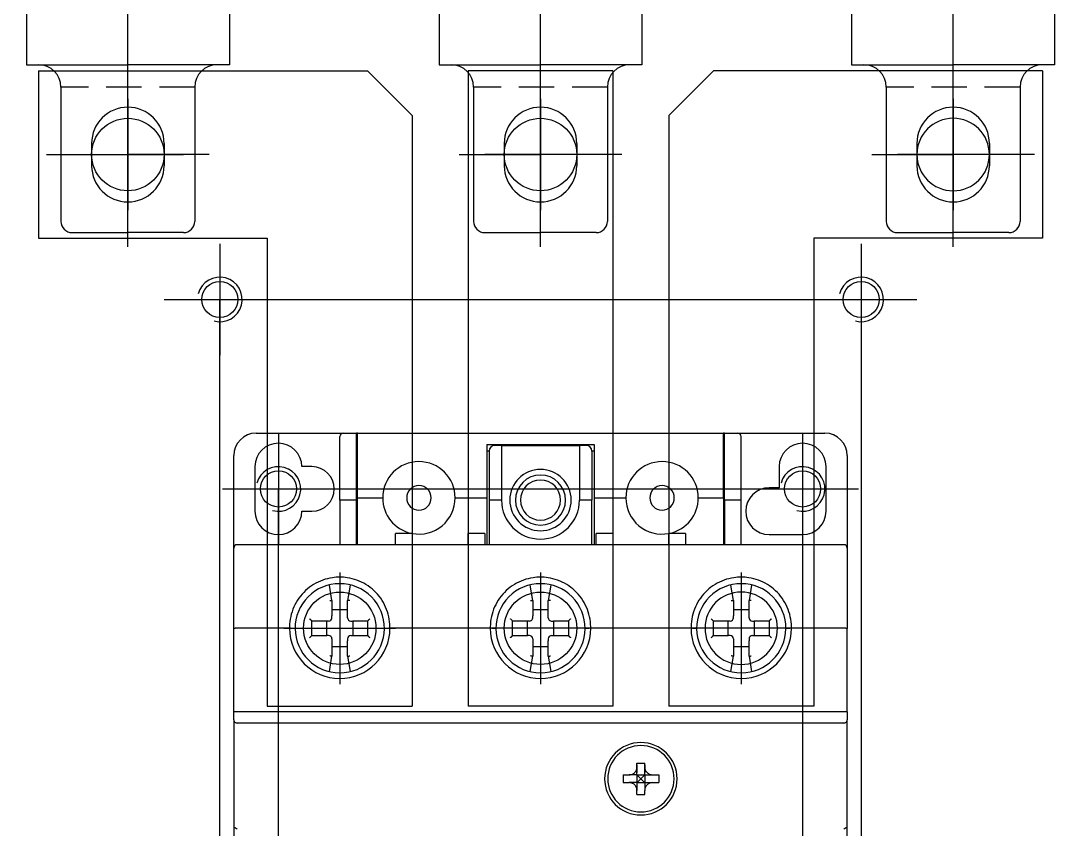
# Model space of a CAD drawing. Header units: millimetres. Extents: x 24815 to 37444, y -10619 to 6020.
# Drawn here: x 34766.6 to 34859.8, y 659.5 to 732 of the extents above; entities that cross this region are included whole.
import ezdxf

# ---------------------------------------------------------------- set-up
doc = ezdxf.new("R2010")
doc.units = ezdxf.units.MM
doc.linetypes.add('CENTER', pattern=[50.8, 31.75, -6.35, 6.35, -6.35])
doc.linetypes.add('HIDDEN2', pattern=[4.7625, 3.175, -1.5875])
for name, color, linetype in [('CEN', 1, 'CENTER'), ('CENTER', 1, 'CENTER'), ('THIN', 3, 'Continuous'), ('도면층1', 255, 'Continuous')]:
    doc.layers.add(name, color=color, linetype=linetype)

# ---------------------------------------------------------------- blocks, each defined once
blk = doc.blocks.new('A$C74057710')
at = {"color": 7, "linetype": 'Continuous'}
for p, q in [((-14.85, -26.6), (-14.15, -26.6)), ((-14.85, -26.95), (-14.85, -26.6)), ((-14.85, -26.75), (-14.85, -27.45)), ((-14.85, -27.65), (-14.85, -26.95)), ((-14.15, -26.95), (-14.15, -26.6)), ((-14.15, -26.75), (-14.15, -27.45)), ((-14.15, -27.65), (-14.15, -26.95)), ((-16.1, -27.65), (-15.55, -27.65)), ((-16.1, -27.65), (-16.1, -28.35)), ((-14.85, -27.65), (-15.55, -27.65)), ((-14.85, -27.65), (-14.15, -27.65)), ((-14.85, -27.65), (-14.85, -28.35)), ((-14.15, -27.65), (-13.45, -27.65)), ((-14.15, -27.65), (-14.15, -28.35)), ((-13.45, -27.65), (-12.9, -27.65)), ((-12.9, -27.65), (-12.9, -28.35)), ((-16.1, -28.35), (-15.55, -28.35)), ((-14.85, -28.35), (-15.55, -28.35)), ((-14.85, -28.35), (-14.15, -28.35)), ((-14.15, -28.35), (-13.45, -28.35)), ((-13.45, -28.35), (-12.9, -28.35)), ((-14.85, -29.4), (-14.85, -29.05)), ((-14.85, -29.4), (-14.15, -29.4)), ((-14.15, -29.4), (-14.15, -29.05))]:
    blk.add_line(p, q, dxfattribs=at)
for radius, start, end in [(3.25, 0, 180), (2.975, 0, 180), (3.25, 180, 0), (2.975, 180, 0)]:
    blk.add_arc((-14.5, -28), radius, start, end, dxfattribs=at)
for points, start_tangent, end_tangent in [([(-15.55, -27.65), (-15.39, -27.632), (-15.241, -27.581), (-15.11, -27.499), (-15.001, -27.39), (-14.919, -27.259), (-14.868, -27.11), (-14.85, -26.95)], (1, 0), (0, 1)), ([(-14.15, -26.95), (-14.132, -27.11), (-14.081, -27.259), (-13.999, -27.39), (-13.89, -27.499), (-13.759, -27.581), (-13.61, -27.632), (-13.45, -27.65)], (0, -1), (1, 0)), ([(-14.85, -27.65), (-14.736, -27.764), (-14.619, -27.881), (-14.5, -28)], (0.706299, -0.707914), (0.706287, -0.707925)), ([(-14.5, -28), (-14.381, -27.881), (-14.264, -27.764), (-14.15, -27.65)], (0.706287, 0.707925), (0.706299, 0.707913)), ([(-14.85, -29.05), (-14.868, -28.89), (-14.919, -28.741), (-15.001, -28.61), (-15.11, -28.501), (-15.241, -28.419), (-15.39, -28.368), (-15.55, -28.35)], (0, 1), (-1, 0)), ([(-14.5, -28), (-14.619, -28.119), (-14.736, -28.236), (-14.85, -28.35)], (-0.706287, -0.707925), (-0.706299, -0.707914)), ([(-13.45, -28.35), (-13.61, -28.368), (-13.759, -28.419), (-13.89, -28.501), (-13.999, -28.61), (-14.081, -28.741), (-14.132, -28.89), (-14.15, -29.05)], (-1, 0), (0, -1)), ([(4, -32.528), (3.99, -32.467), (3.96, -32.427), (3.911, -32.413), (3.848, -32.427), (3.776, -32.467), (3.7, -32.528)], (0, 1), (-0.732974, -0.680257))]:
    blk.add_spline(points, degree=3, dxfattribs=dict(at, start_tangent=start_tangent, end_tangent=end_tangent))
at = {"layer": '도면층1', "color": 7, "linetype": 'Continuous'}
for p, q in [((-49, 3), (-41.2, 3)), ((-41.2, 3), (-40, 3)), ((-40, -2.8), (-40, 3)), ((-39.9, 3), (-40, 3)), ((-39.9, 3), (-7.1, 3)), ((-39.9, -2.8), (-39.9, 3)), ((-7.1, -2.8), (-7.1, 3)), ((-7, 3), (-7.1, 3)), ((-7, -2.8), (-7, 3)), ((-7, 3), (-5.8, 3)), ((-5.8, 3), (2, 3)), ((-41.5, -3), (-41.5, 2.7)), ((-28.3, 2), (-28.3, -2.8)), ((-28.3, 2), (-27.6, 2)), ((-27.6, 2), (-27, 2)), ((-27, 1.9), (-27.6, 1.9)), ((-27, 2), (-20, 2)), ((-27, 1.9), (-27, -3)), ((-27, 1.9), (-20, 1.9)), ((-20, 2), (-19.4, 2)), ((-19.4, 1.9), (-20, 1.9)), ((-20, 1.9), (-20, -3)), ((-19.4, 2), (-18.7, 2)), ((-18.7, 2), (-18.7, -2.8)), ((-5.5, -3), (-5.5, 2.7)), ((-51, -7.3), (-51, 1)), ((-40, 1.4), (-39.9, 1.4)), ((-28.1, 1.4), (-28.3, 1.4)), ((-28.1, 1.4), (-28.1, -3)), ((-18.9, 1.4), (-18.9, -3)), ((-18.7, 1.4), (-18.9, 1.4)), ((-7.1, 1.4), (-7, 1.4)), ((4, 1), (4, -7.3)), ((-49.1, 0), (-49.1, -4)), ((-44, 0), (-44.9, 0)), ((-2.1, 0), (-2.1, -1.9)), ((2.1, -4), (2.1, 0)), ((-2.1, -1.9), (-3, -1.9)), ((-40, -3), (-41.5, -3)), ((-41.5, -3), (-41.5, -7)), ((-40, -3), (-40, -2.8)), ((-40, -7), (-40, -3)), ((-39.9, -2.8), (-37.65, -2.8)), ((-39.9, -3), (-39.9, -2.8)), ((-39.9, -7), (-39.9, -3)), ((-31.15, -2.8), (-28.3, -2.8)), ((-28.3, -2.8), (-28.3, -7)), ((-27, -3), (-28.1, -3)), ((-28.1, -3), (-28.1, -7)), ((-18.9, -3), (-20, -3)), ((-18.9, -7), (-18.9, -3)), ((-18.7, -2.8), (-15.85, -2.8)), ((-18.7, -2.8), (-18.7, -7)), ((-9.35, -2.8), (-7.1, -2.8)), ((-7.1, -2.8), (-7.1, -3)), ((-7.1, -3), (-7.1, -7)), ((-7, -3), (-7, -2.8)), ((-5.5, -3), (-7, -3)), ((-7, -3), (-7, -7)), ((-5.5, -7), (-5.5, -3)), ((-44.9, -4), (-44, -4)), ((-36.5, -7), (-36.5, -6)), ((-35, -6), (-36.5, -6)), ((-35, -6), (-35, -7)), ((-30, -7), (-30, -6)), ((-28.5, -6), (-30, -6)), ((-28.5, -6), (-28.5, -7)), ((-18.5, -7), (-18.5, -6)), ((-17, -6), (-18.5, -6)), ((-17, -6), (-17, -7)), ((-12, -7), (-12, -6)), ((-10.5, -6), (-12, -6)), ((-10.5, -6), (-10.5, -7)), ((-3, -6.1), (0, -6.1)), ((-51, -14.526), (-51, -7.3)), ((3.7, -7), (-50.7, -7)), ((4, -7.3), (4, -14.526)), ((4, -7.3), (4, -14.526)), ((-42.2, -12), (-42.431, -10.625)), ((-40.569, -10.625), (-40.8, -12)), ((-24.2, -12), (-24.431, -10.625)), ((-22.569, -10.625), (-22.8, -12)), ((-6.2, -12), (-6.431, -10.625)), ((-4.569, -10.625), (-4.8, -12)), ((-42.2, -12), (-42.2, -13.379)), ((-42.2, -12), (-42.2, -13.379)), ((-40.8, -13.379), (-40.8, -12)), ((-40.8, -13.379), (-40.8, -12)), ((-24.2, -12), (-24.2, -13.379)), ((-24.2, -12), (-24.2, -13.379)), ((-22.8, -13.379), (-22.8, -12)), ((-22.8, -13.379), (-22.8, -12)), ((-6.2, -12), (-6.2, -13.379)), ((-6.2, -12), (-6.2, -13.379)), ((-4.8, -13.379), (-4.8, -12)), ((-4.8, -13.379), (-4.8, -12)), ((-40.8, -12.85), (-42.2, -12.85)), ((-22.8, -12.85), (-24.2, -12.85)), ((-4.8, -12.85), (-6.2, -12.85)), ((-42.671, -13.85), (-44, -13.85)), ((-42.671, -13.85), (-44, -13.85)), ((-44, -15.15), (-44, -13.85)), ((-42.7, -13.85), (-42.7, -15.15)), ((-42.5, -13.85), (-42.671, -13.85)), ((-42.2, -13.55), (-42.2, -13.379)), ((-40.8, -13.55), (-40.8, -13.379)), ((-40.5, -13.85), (-40.329, -13.85)), ((-39, -13.85), (-40.329, -13.85)), ((-39, -13.85), (-40.329, -13.85)), ((-40.3, -15.15), (-40.3, -13.85)), ((-39, -13.85), (-39, -15.15)), ((-24.671, -13.85), (-26, -13.85)), ((-24.671, -13.85), (-26, -13.85)), ((-26, -15.15), (-26, -13.85)), ((-24.7, -13.85), (-24.7, -15.15)), ((-24.5, -13.85), (-24.671, -13.85)), ((-24.2, -13.55), (-24.2, -13.379)), ((-22.8, -13.55), (-22.8, -13.379)), ((-22.5, -13.85), (-22.329, -13.85)), ((-21, -13.85), (-22.329, -13.85)), ((-21, -13.85), (-22.329, -13.85)), ((-22.3, -15.15), (-22.3, -13.85)), ((-21, -13.85), (-21, -15.15)), ((-8, -15.15), (-8, -13.85)), ((-6.671, -13.85), (-8, -13.85)), ((-6.671, -13.85), (-8, -13.85)), ((-6.7, -13.85), (-6.7, -15.15)), ((-6.5, -13.85), (-6.671, -13.85)), ((-6.2, -13.55), (-6.2, -13.379)), ((-4.8, -13.55), (-4.8, -13.379)), ((-4.5, -13.85), (-4.329, -13.85)), ((-3, -13.85), (-4.329, -13.85)), ((-3, -13.85), (-4.329, -13.85)), ((-4.3, -15.15), (-4.3, -13.85)), ((-3, -13.85), (-3, -15.15)), ((-51, -22), (-51, -14.526)), ((-51, -22), (-51, -14.526)), ((-46, -14.5), (-50.7, -14.5)), ((-28, -14.5), (-37, -14.5)), ((-10, -14.5), (-19, -14.5)), ((3.7, -14.5), (-1, -14.5)), ((4, -22), (4, -14.526)), ((-44, -15.15), (-42.671, -15.15)), ((-44, -15.15), (-42.671, -15.15)), ((-42.5, -15.15), (-42.671, -15.15)), ((-42.2, -15.45), (-42.2, -15.621)), ((-42.2, -15.621), (-42.2, -17)), ((-42.2, -15.621), (-42.2, -17)), ((-40.8, -15.45), (-40.8, -15.621)), ((-40.8, -17), (-40.8, -15.621)), ((-40.8, -17), (-40.8, -15.621)), ((-40.5, -15.15), (-40.329, -15.15)), ((-40.329, -15.15), (-39, -15.15)), ((-40.329, -15.15), (-39, -15.15)), ((-26, -15.15), (-24.671, -15.15)), ((-26, -15.15), (-24.671, -15.15)), ((-24.5, -15.15), (-24.671, -15.15)), ((-24.2, -15.45), (-24.2, -15.621)), ((-24.2, -15.621), (-24.2, -17)), ((-24.2, -15.621), (-24.2, -17)), ((-22.8, -15.45), (-22.8, -15.621)), ((-22.8, -17), (-22.8, -15.621)), ((-22.8, -17), (-22.8, -15.621)), ((-22.5, -15.15), (-22.329, -15.15)), ((-22.329, -15.15), (-21, -15.15)), ((-22.329, -15.15), (-21, -15.15)), ((-8, -15.15), (-6.671, -15.15)), ((-8, -15.15), (-6.671, -15.15)), ((-6.5, -15.15), (-6.671, -15.15)), ((-6.2, -15.45), (-6.2, -15.621)), ((-6.2, -15.621), (-6.2, -17)), ((-6.2, -15.621), (-6.2, -17)), ((-4.8, -15.45), (-4.8, -15.621)), ((-4.8, -17), (-4.8, -15.621)), ((-4.8, -17), (-4.8, -15.621)), ((-4.5, -15.15), (-4.329, -15.15)), ((-4.329, -15.15), (-3, -15.15)), ((-4.329, -15.15), (-3, -15.15)), ((-42.2, -16.15), (-40.8, -16.15)), ((-24.2, -16.15), (-22.8, -16.15)), ((-6.2, -16.15), (-4.8, -16.15)), ((-42.432, -18.376), (-42.2, -17)), ((-40.8, -17), (-40.569, -18.376)), ((-24.432, -18.376), (-24.2, -17)), ((-22.8, -17), (-22.569, -18.376)), ((-6.432, -18.376), (-6.2, -17)), ((-4.8, -17), (-4.569, -18.376)), ((4, -22), (-51, -22)), ((-51, -22.7), (-51, -22)), ((4, -22), (4, -22.7)), ((-51, -22.7), (-51, -36.326)), ((3.7, -23), (-50.7, -23)), ((4, -36.326), (4, -22.7)), ((-14.85, -26.6), (-14.15, -26.6)), ((-14.85, -26.95), (-14.85, -26.6)), ((-14.85, -27.65), (-14.85, -26.95)), ((-14.15, -26.95), (-14.15, -26.6)), ((-14.15, -27.65), (-14.15, -26.95)), ((-16.1, -27.65), (-16.1, -28.35)), ((-16.1, -27.65), (-15.55, -27.65)), ((-14.85, -27.65), (-15.55, -27.65)), ((-14.85, -27.65), (-14.15, -27.65)), ((-14.85, -27.65), (-14.85, -28.35)), ((-14.15, -27.65), (-14.15, -28.35)), ((-14.15, -27.65), (-13.45, -27.65)), ((-13.45, -27.65), (-12.9, -27.65)), ((-12.9, -27.65), (-12.9, -28.35)), ((-16.1, -28.35), (-15.55, -28.35)), ((-14.85, -28.35), (-15.55, -28.35)), ((-14.85, -28.35), (-14.15, -28.35)), ((-14.85, -28.35), (-14.85, -29.05)), ((-14.15, -28.35), (-13.45, -28.35)), ((-14.15, -28.35), (-14.15, -29.05)), ((-13.45, -28.35), (-12.9, -28.35)), ((-14.85, -29.4), (-14.85, -29.05)), ((-14.85, -29.4), (-14.15, -29.4)), ((-14.15, -29.4), (-14.15, -29.05))]:
    blk.add_line(p, q, dxfattribs=at)
for centre, radius, start, end in [((-49, 1), 2, 90, 180), ((-41.2, 2.7), 0.3, 90, 180), ((-5.8, 2.7), 0.3, 0, 90), ((2, 1), 2, 0, 90), ((-47, 0), 2.1, 0, 180), ((-27.6, 1.4), 0.5, 90, 180), ((-19.4, 1.4), 0.5, 0, 90), ((0, 0), 2.1, 0, 180), ((-44, -2), 2, 270, 90), ((-34.4, -2.8), 3.25, 0, 180), ((-12.6, -2.8), 3.25, 0, 180), ((-23.5, -3), 2.75, 0, 180), ((-23.5, -3), 2.25, 0, 180), ((-34.4, -2.8), 1.1, 0, 180), ((-23.5, -3), 1.8, 0, 180), ((-12.6, -2.8), 1.1, 0, 180), ((-3, -4), 2.1, 90, 270), ((-34.4, -2.8), 3.25, 180, 257.14286), ((-34.4, -2.8), 1.1, 180, 0), ((-34.4, -2.8), 3.25, 259.35773, 0), ((-23.5, -3), 3.5, 180, 0), ((-23.5, -3), 2.75, 180, 0), ((-23.5, -3), 2.25, 180, 0), ((-23.5, -3), 1.8, 180, 0), ((-12.6, -2.8), 3.25, 180, 280.64227), ((-12.6, -2.8), 1.1, 180, 0), ((-12.6, -2.8), 3.25, 282.85714, 0), ((-47, -4), 2.1, 180, 0), ((0, -4), 2.1, 270, 0), ((-34.4, -2.8), 3.25, 257.14286, 259.35773), ((-12.6, -2.8), 3.25, 280.64227, 282.85714), ((-50.7, -7.3), 0.3, 90, 180), ((3.7, -7.3), 0.3, 0, 90), ((-41.5, -14.5), 4, 90, 180.55823), ((-41.5, -14.5), 4, 359.44278, 90), ((-23.5, -14.5), 4, 90, 180.55823), ((-23.5, -14.5), 4, 359.44278, 90), ((-5.5, -14.5), 4, 90, 180.55823), ((-5.5, -14.5), 4, 359.44278, 90), ((-42.5, -13.55), 0.3, 270, 0), ((-42.5, -13.55), 0.3, 270, 0), ((-40.5, -13.55), 0.3, 180, 270), ((-40.5, -13.55), 0.3, 180, 270), ((-24.5, -13.55), 0.3, 270, 0), ((-24.5, -13.55), 0.3, 270, 0), ((-22.5, -13.55), 0.3, 180, 270), ((-22.5, -13.55), 0.3, 180, 270), ((-6.5, -13.55), 0.3, 270, 0), ((-6.5, -13.55), 0.3, 270, 0), ((-4.5, -13.55), 0.3, 180, 270), ((-4.5, -13.55), 0.3, 180, 270), ((-41.5, -14.5), 4.5, 180, 0), ((-41.5, -14.5), 4, 180.55823, 270), ((-41.5, -14.5), 4, 270, 359.44278), ((-23.5, -14.5), 4.5, 180, 0), ((-23.5, -14.5), 4, 180.55823, 270), ((-23.5, -14.5), 4, 270, 359.44278), ((-5.5, -14.5), 4.5, 180, 0), ((-5.5, -14.5), 4, 180.55823, 270), ((-5.5, -14.5), 4, 270, 359.44278), ((-42.5, -15.45), 0.3, 0, 90), ((-42.5, -15.45), 0.3, 0, 90), ((-40.5, -15.45), 0.3, 90, 180), ((-40.5, -15.45), 0.3, 90, 180), ((-24.5, -15.45), 0.3, 0, 90), ((-24.5, -15.45), 0.3, 0, 90), ((-22.5, -15.45), 0.3, 90, 180), ((-22.5, -15.45), 0.3, 90, 180), ((-6.5, -15.45), 0.3, 0, 90), ((-6.5, -15.45), 0.3, 0, 90), ((-4.5, -15.45), 0.3, 90, 180), ((-4.5, -15.45), 0.3, 90, 180)]:
    blk.add_arc(centre, radius, start, end, dxfattribs=at)
for points, start_tangent, end_tangent in [([(-41.5, -9.913), (-42.165, -9.963), (-43.027, -10.18), (-43.843, -10.571), (-44.568, -11.121), (-45.165, -11.802), (-45.613, -12.588), (-45.897, -13.455), (-46, -14.363), (-45.999, -14.5)], (-1, -0.000064), (0.019331, -0.999813)), ([(-37.001, -14.5), (-37, -14.369), (-37.102, -13.461), (-37.384, -12.595), (-37.83, -11.809), (-38.424, -11.128), (-39.147, -10.577), (-39.961, -10.184), (-40.821, -9.965), (-41.5, -9.913)], (0.019325, 0.999813), (-1, -0.000013)), ([(-23.5, -9.913), (-24.165, -9.963), (-25.027, -10.18), (-25.843, -10.571), (-26.568, -11.121), (-27.165, -11.802), (-27.613, -12.588), (-27.897, -13.455), (-28, -14.363), (-27.999, -14.5)], (-1, -0.000064), (0.019331, -0.999813)), ([(-19.001, -14.5), (-19, -14.369), (-19.102, -13.461), (-19.384, -12.595), (-19.83, -11.809), (-20.424, -11.128), (-21.147, -10.577), (-21.961, -10.184), (-22.821, -9.965), (-23.5, -9.913)], (0.019325, 0.999813), (-1, -0.000013)), ([(-5.5, -9.913), (-6.165, -9.963), (-7.027, -10.18), (-7.843, -10.571), (-8.568, -11.121), (-9.165, -11.802), (-9.613, -12.588), (-9.897, -13.455), (-10, -14.363), (-9.999, -14.5)], (-1, -0.000064), (0.019331, -0.999813)), ([(-1.001, -14.5), (-1, -14.369), (-1.102, -13.461), (-1.384, -12.595), (-1.83, -11.809), (-2.424, -11.128), (-3.147, -10.577), (-3.961, -10.184), (-4.821, -9.965), (-5.5, -9.913)], (0.019325, 0.999813), (-1, -0.000013)), ([(-42.4, -12.017), (-42.324, -12.01), (-42.259, -12.005), (-42.215, -12.001), (-42.2, -12)], (0.996529, 0.083245), (0.996529, 0.083245)), ([(-40.6, -12.017), (-40.676, -12.01), (-40.741, -12.005), (-40.785, -12.001), (-40.8, -12)], (-0.996529, 0.083245), (-0.996529, 0.083245)), ([(-24.4, -12.017), (-24.324, -12.01), (-24.259, -12.005), (-24.215, -12.001), (-24.2, -12)], (0.996529, 0.083245), (0.996529, 0.083245)), ([(-22.6, -12.017), (-22.676, -12.01), (-22.741, -12.005), (-22.785, -12.001), (-22.8, -12)], (-0.996529, 0.083245), (-0.996529, 0.083245)), ([(-6.4, -12.017), (-6.324, -12.01), (-6.259, -12.005), (-6.215, -12.001), (-6.2, -12)], (0.996529, 0.083245), (0.996529, 0.083245)), ([(-4.6, -12.017), (-4.676, -12.01), (-4.741, -12.005), (-4.785, -12.001), (-4.8, -12)], (-0.996529, 0.083245), (-0.996529, 0.083245)), ([(-44, -13.85), (-44.011, -13.839), (-44.037, -13.813), (-44.072, -13.778), (-44.113, -13.737), (-44.157, -13.693), (-44.2, -13.65)], (-0.707107, 0.707107), (-0.707107, 0.707107)), ([(-38.8, -13.65), (-38.843, -13.693), (-38.887, -13.737), (-38.928, -13.778), (-38.963, -13.813), (-38.989, -13.839), (-39, -13.85)], (-0.707107, -0.707107), (-0.707107, -0.707107)), ([(-26, -13.85), (-26.011, -13.839), (-26.037, -13.813), (-26.072, -13.778), (-26.113, -13.737), (-26.157, -13.693), (-26.2, -13.65)], (-0.707107, 0.707107), (-0.707107, 0.707107)), ([(-20.8, -13.65), (-20.843, -13.693), (-20.887, -13.737), (-20.928, -13.778), (-20.963, -13.813), (-20.989, -13.839), (-21, -13.85)], (-0.707107, -0.707107), (-0.707107, -0.707107)), ([(-8, -13.85), (-8.011, -13.839), (-8.037, -13.813), (-8.072, -13.778), (-8.113, -13.737), (-8.157, -13.693), (-8.2, -13.65)], (-0.707107, 0.707107), (-0.707107, 0.707107)), ([(-2.8, -13.65), (-2.843, -13.693), (-2.887, -13.737), (-2.928, -13.778), (-2.963, -13.813), (-2.989, -13.839), (-3, -13.85)], (-0.707107, -0.707107), (-0.707107, -0.707107)), ([(-50.7, -14.5), (-50.815, -14.502), (-50.912, -14.508), (-50.977, -14.516), (-51, -14.526)], (-1, 0), (0, -1)), ([(-45.5, -14.539), (-45.665, -14.524), (-45.831, -14.509), (-46, -14.5)], (-0.995437, 0.09542), (-0.996993, 0.077486)), ([(-37, -14.5), (-37.169, -14.509), (-37.335, -14.524), (-37.5, -14.539)], (-0.996993, -0.077486), (-0.995437, -0.09542)), ([(-27.5, -14.539), (-27.665, -14.524), (-27.831, -14.509), (-28, -14.5)], (-0.995437, 0.09542), (-0.996993, 0.077486)), ([(-19, -14.5), (-19.169, -14.509), (-19.335, -14.524), (-19.5, -14.539)], (-0.996993, -0.077486), (-0.995437, -0.09542)), ([(-9.5, -14.539), (-9.665, -14.524), (-9.831, -14.509), (-10, -14.5)], (-0.995437, 0.09542), (-0.996993, 0.077486)), ([(-1, -14.5), (-1.169, -14.509), (-1.335, -14.524), (-1.5, -14.539)], (-0.996993, -0.077486), (-0.995437, -0.09542)), ([(4, -14.526), (3.977, -14.516), (3.912, -14.508), (3.815, -14.502), (3.7, -14.5)], (0, 1), (-1, 0)), ([(-44.2, -15.35), (-44.157, -15.307), (-44.113, -15.263), (-44.072, -15.222), (-44.037, -15.187), (-44.011, -15.161), (-44, -15.15)], (0.707107, 0.707107), (0.707107, 0.707107)), ([(-39, -15.15), (-38.989, -15.161), (-38.963, -15.187), (-38.928, -15.222), (-38.887, -15.263), (-38.843, -15.307), (-38.8, -15.35)], (0.707107, -0.707107), (0.707107, -0.707107)), ([(-26.2, -15.35), (-26.157, -15.307), (-26.113, -15.263), (-26.072, -15.222), (-26.037, -15.187), (-26.011, -15.161), (-26, -15.15)], (0.707107, 0.707107), (0.707107, 0.707107)), ([(-21, -15.15), (-20.989, -15.161), (-20.963, -15.187), (-20.928, -15.222), (-20.887, -15.263), (-20.843, -15.307), (-20.8, -15.35)], (0.707107, -0.707107), (0.707107, -0.707107)), ([(-8.2, -15.35), (-8.157, -15.307), (-8.113, -15.263), (-8.072, -15.222), (-8.037, -15.187), (-8.011, -15.161), (-8, -15.15)], (0.707107, 0.707107), (0.707107, 0.707107)), ([(-3, -15.15), (-2.989, -15.161), (-2.963, -15.187), (-2.928, -15.222), (-2.887, -15.263), (-2.843, -15.307), (-2.8, -15.35)], (0.707107, -0.707107), (0.707107, -0.707107)), ([(-42.2, -17), (-42.215, -16.999), (-42.259, -16.995), (-42.324, -16.99), (-42.4, -16.983)], (-0.996529, 0.083245), (-0.996529, 0.083245)), ([(-40.8, -17), (-40.785, -16.999), (-40.741, -16.995), (-40.676, -16.99), (-40.6, -16.983)], (0.996529, 0.083245), (0.996529, 0.083245)), ([(-24.2, -17), (-24.215, -16.999), (-24.259, -16.995), (-24.324, -16.99), (-24.4, -16.983)], (-0.996529, 0.083245), (-0.996529, 0.083245)), ([(-22.8, -17), (-22.785, -16.999), (-22.741, -16.995), (-22.676, -16.99), (-22.6, -16.983)], (0.996529, 0.083245), (0.996529, 0.083245)), ([(-6.2, -17), (-6.215, -16.999), (-6.259, -16.995), (-6.324, -16.99), (-6.4, -16.983)], (-0.996529, 0.083245), (-0.996529, 0.083245)), ([(-4.8, -17), (-4.785, -16.999), (-4.741, -16.995), (-4.676, -16.99), (-4.6, -16.983)], (0.996529, 0.083245), (0.996529, 0.083245)), ([(-51, -22.7), (-50.984, -22.797), (-50.94, -22.88), (-50.875, -22.944), (-50.792, -22.986), (-50.7, -23)], (0, -1), (1, 0)), ([(3.7, -23), (3.792, -22.986), (3.875, -22.944), (3.94, -22.88), (3.984, -22.797), (4, -22.7)], (1, 0), (0, 1)), ([(-15.55, -27.65), (-15.39, -27.632), (-15.241, -27.581), (-15.11, -27.499), (-15.001, -27.39), (-14.919, -27.259), (-14.868, -27.11), (-14.85, -26.95)], (1, 0), (0, 1)), ([(-14.15, -26.95), (-14.132, -27.11), (-14.081, -27.259), (-13.999, -27.39), (-13.89, -27.499), (-13.759, -27.581), (-13.61, -27.632), (-13.45, -27.65)], (0, -1), (1, 0)), ([(-14.85, -27.65), (-14.736, -27.764), (-14.619, -27.881), (-14.5, -28)], (0.706299, -0.707914), (0.706287, -0.707925)), ([(-14.5, -28), (-14.381, -27.881), (-14.264, -27.764), (-14.15, -27.65)], (0.706287, 0.707925), (0.706299, 0.707913)), ([(-14.85, -29.05), (-14.868, -28.89), (-14.919, -28.741), (-15.001, -28.61), (-15.11, -28.501), (-15.241, -28.419), (-15.39, -28.368), (-15.55, -28.35)], (0, 1), (-1, 0)), ([(-14.5, -28), (-14.619, -28.119), (-14.736, -28.236), (-14.85, -28.35)], (-0.706287, -0.707925), (-0.706299, -0.707914)), ([(-14.15, -28.35), (-14.264, -28.236), (-14.381, -28.119), (-14.5, -28)], (-0.7063, 0.707913), (-0.706287, 0.707925)), ([(-13.45, -28.35), (-13.61, -28.368), (-13.759, -28.419), (-13.89, -28.501), (-13.999, -28.61), (-14.081, -28.741), (-14.132, -28.89), (-14.15, -29.05)], (-1, 0), (0, -1)), ([(-50.7, -32.528), (-50.775, -32.468), (-50.848, -32.427), (-50.911, -32.413), (-50.959, -32.426), (-50.99, -32.466), (-51, -32.528)], (-0.732974, 0.680257), (0, -1))]:
    blk.add_spline(points, degree=3, dxfattribs=dict(at, start_tangent=start_tangent, end_tangent=end_tangent))
blk = doc.blocks.new('A$C422854C6')
at = {"color": 6}
for p, q in [((-27, 50), (2.5, 50)), ((-27, 50), (-27, 35)), ((2.5, 50), (6.5, 46)), ((6.5, 46), (6.5, -7)), ((-27, 35), (-6.5, 35)), ((-6.5, 35), (-6.5, -7)), ((-6.5, -7), (6.5, -7))]:
    blk.add_line(p, q, dxfattribs=at)
for centre in [(-19, 42.5), (0, 0)]:
    blk.add_circle(centre, 3.25, dxfattribs=at)
at = {"layer": 'CEN'}
for p, q in [((-19, 47.5), (-19, 37.5)), ((-24, 42.5), (-14, 42.5)), ((0, 5), (0, -5)), ((-5, 0), (5, 0))]:
    blk.add_line(p, q, dxfattribs=at)
blk = doc.blocks.new('A$C75636C5B')
at = {"color": 6}
for p, q in [((6.5, 50), (-6.5, 50)), ((-6.5, 50), (-6.5, -7)), ((6.5, 50), (6.5, -7)), ((6.5, -7), (-6.5, -7))]:
    blk.add_line(p, q, dxfattribs=at)
for centre in [(0, 42.5), (0, 0)]:
    blk.add_circle(centre, 3.25, dxfattribs=at)
at = {"layer": 'CEN'}
for p, q in [((0, 47.5), (0, 37.5)), ((5, 42.5), (-5, 42.5)), ((0, 5), (0, -5)), ((5, 0), (-5, 0))]:
    blk.add_line(p, q, dxfattribs=at)
blk = doc.blocks.new('A$C2C951C24')
at = {"color": 1, "linetype": 'CENTER'}
for p, q in [((0, 70.286), (0, 31)), ((-7.286, 62), (0, 62)), ((7.286, 62), (0, 62)), ((-9.6, 31), (0, 31)), ((9.6, 31), (0, 31)), ((0, -8.286), (0, 31)), ((-7.286, 0), (0, 0)), ((7.286, 0), (0, 0))]:
    blk.add_line(p, q, dxfattribs=at)
at = {"color": 3}
for p, q in [((-5, 69), (0, 69)), ((5, 69), (0, 69)), ((-6, 55.95), (-6, 68)), ((6, 55.95), (6, 68)), ((-3.25, 61), (-3.25, 63)), ((3.25, 61), (3.25, 63)), ((-9.1, 48.95), (-9.1, 53.95)), ((-9.1, 53.95), (0, 53.95)), ((9.1, 53.95), (0, 53.95)), ((9.1, 48.95), (9.1, 53.95)), ((-9.1, 48.95), (0, 48.95)), ((-7.6, 31), (-7.6, 48.95)), ((9.1, 48.95), (0, 48.95)), ((7.6, 31), (7.6, 48.95)), ((-7.6, 31), (-7.6, 13.05)), ((7.6, 31), (7.6, 13.05)), ((-9.1, 13.05), (-9.1, 8.05)), ((-9.1, 13.05), (0, 13.05)), ((9.1, 13.05), (0, 13.05)), ((9.1, 13.05), (9.1, 8.05)), ((-9.1, 8.05), (0, 8.05)), ((9.1, 8.05), (0, 8.05)), ((-6, 6.05), (-6, -6)), ((6, 6.05), (6, -6)), ((-3.25, 1), (-3.25, -1)), ((3.25, 1), (3.25, -1)), ((-5, -7), (0, -7)), ((5, -7), (0, -7))]:
    blk.add_line(p, q, dxfattribs=at)
at = {"linetype": 'HIDDEN2'}
for p, q in [((6, 55.95), (-6, 55.95)), ((6, 6.05), (-6, 6.05))]:
    blk.add_line(p, q, dxfattribs=at)
at = {"color": 3}
for centre, radius, start, end in [((-5, 68), 1, 90, 180), ((5, 68), 1, 0, 90), ((0, 63), 3.25, 90, 180), ((0, 63), 3.25, 0, 90), ((0, 61), 3.25, 180, 270), ((0, 61), 3.25, 270, 0), ((-8, 55.95), 2, 270, 0), ((8, 55.95), 2, 180, 270), ((-8, 6.05), 2, 0, 90), ((8, 6.05), 2, 90, 180), ((0, 1), 3.25, 90, 180), ((0, 1), 3.25, 0, 90), ((0, -1), 3.25, 180, 270), ((0, -1), 3.25, 270, 0), ((-5, -6), 1, 180, 270), ((5, -6), 1, 270, 0)]:
    blk.add_arc(centre, radius, start, end, dxfattribs=at)
blk = doc.blocks.new('A$C1D835748')
for name, p in [('A$C2C951C24', (-13.5, 126)), ('A$C2C951C24', (23.5, 126)), ('A$C2C951C24', (60.5, 126)), ('A$C74057710', (47, 98))]:
    blk.add_blockref(name, p)
at = {"ltscale": 10}
for name, p in [('A$C422854C6', (5.5, 83.5)), ('A$C75636C5B', (23.5, 83.5))]:
    blk.add_blockref(name, p, dxfattribs=at)
at = {"ltscale": 10, "xscale": -1}
blk.add_blockref('A$C422854C6', (41.5, 83.5), dxfattribs=at)
blk = doc.blocks.new('A$C4C521A20')
for centre in [(-265.5, 380), (-208, 380), (-260.25, 363), (-213.25, 363)]:
    blk.add_circle(centre, 1.621)
at = {"layer": 'CENTER'}
for p, q in [((-265.5, 385), (-265.5, 375)), ((-208, 385), (-208, 375)), ((-270.5, 380), (-260.5, 380)), ((-213, 380), (-203, 380)), ((-260.25, 368), (-260.25, 358)), ((-213.25, 368), (-213.25, 358)), ((-265.25, 363), (-255.25, 363)), ((-218.25, 363), (-208.25, 363))]:
    blk.add_line(p, q, dxfattribs=at)
at = {"layer": 'CENTER', "ltscale": 10}
for points in [[(-208, 250), (-265.5, 250), (-265.5, 380), (-208, 380)], [(-260.25, 363), (-213.25, 363), (-213.25, 267), (-260.25, 267)]]:
    blk.add_lwpolyline(points, close=True, dxfattribs=at)
at = {"layer": 'THIN'}
for centre in [(-265.5, 380), (-208, 380), (-260.25, 363), (-213.25, 363)]:
    blk.add_arc(centre, 2, 255, 165, dxfattribs=at)
blk = doc.blocks.new('A$C5DC13BC3')
for centre in [(-390.5, -140), (-333, -140), (-385.25, -157), (-338.25, -157)]:
    blk.add_circle(centre, 1.621)
at = {"layer": 'CENTER'}
for p, q in [((-390.5, -135), (-390.5, -145)), ((-333, -135), (-333, -145)), ((-395.5, -140), (-385.5, -140)), ((-338, -140), (-328, -140)), ((-385.25, -152), (-385.25, -162)), ((-338.25, -152), (-338.25, -162)), ((-390.25, -157), (-380.25, -157)), ((-343.25, -157), (-333.25, -157))]:
    blk.add_line(p, q, dxfattribs=at)
at = {"layer": 'CENTER', "ltscale": 10}
for points in [[(-333, -270), (-390.5, -270), (-390.5, -140), (-333, -140)], [(-385.25, -157), (-338.25, -157), (-338.25, -253), (-385.25, -253)]]:
    blk.add_lwpolyline(points, close=True, dxfattribs=at)
at = {"layer": 'THIN'}
for centre in [(-390.5, -140), (-333, -140), (-385.25, -157), (-338.25, -157)]:
    blk.add_arc(centre, 2, 255, 165, dxfattribs=at)
for name, p in [('A$C4C521A20', (-125, -520)), ('A$C1D835748', (-385.25, -253))]:
    blk.add_blockref(name, p)

msp = doc.modelspace()

# ---------------------------------------------------------------- block references
msp.add_blockref('A$C5DC13BC3', (35174.91675, 847.01411))

doc.saveas('drawing.dxf')
